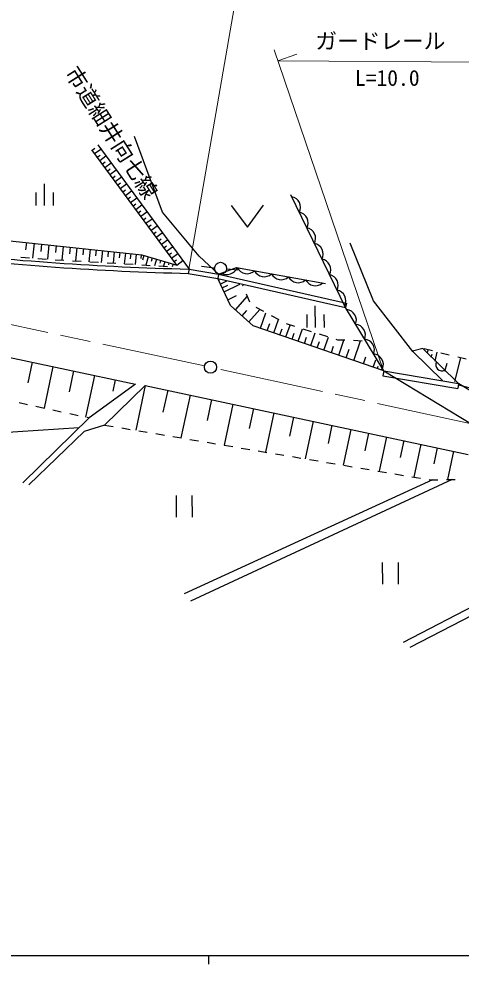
# Model space of a CAD drawing. Units: millimetres, scale not verified. Extents: x 40000 to 680000, y 20000 to 380000.
# Drawn here: x 146110 to 197178, y 204000 to 313230 of the extents above; entities that cross this region are included whole.
import ezdxf
from ezdxf.enums import TextEntityAlignment as Align

# ---------------------------------------------------------------- set-up
doc = ezdxf.new("R2010")
doc.units = ezdxf.units.MM
doc.header["$LTSCALE"] = 1000
doc.linetypes.add('CHAIN', pattern=[18.5, 12, -1.5, 3.5, -1.5])
for name, color, linetype, lineweight in [('M-BGD', 7, 'Continuous', 25), ('M-BMK', 2, 'CHAIN', 13), ('M-BMK-SRVR', 3, 'Continuous', 25), ('M-STR-HTXT', 7, 'Continuous', 13), ('M-TTL-BAND', 7, 'Continuous', 25)]:
    doc.layers.add(name, color=color, linetype=linetype, lineweight=lineweight)
doc.styles.add('ＭＳ ゴシック', font='')
doc.styles.get('ＭＳ ゴシック').set_extended_font_data('MS Gothic')

msp = doc.modelspace()

# ---------------------------------------------------------------- linework, layer by layer
at = {"layer": 'M-BGD'}
for p, q in [((162683, 290914), (159448, 299631)), ((154553, 298065), (154886, 298310)), ((155228, 298665), (165761, 284311)), ((164339, 284780), (154518, 298112)), ((154849, 297662), (155572, 298195)), ((155146, 297259), (155476, 297502)), ((155442, 296857), (156164, 297389)), ((155739, 296454), (156066, 296695)), ((156036, 296052), (156756, 296582)), ((156332, 295649), (156655, 295887)), ((156629, 295247), (157347, 295776)), ((156925, 294844), (157245, 295080)), ((157222, 294442), (157939, 294970)), ((149072, 291661), (149059, 294161)), ((157518, 294039), (157835, 294272)), ((157815, 293636), (158531, 294164)), ((148064, 293155), (148072, 291655)), ((150064, 293166), (150072, 291666)), ((158112, 293234), (158425, 293465)), ((158408, 292831), (159122, 293358)), ((183820, 279874), (177533, 292886)), ((158705, 292429), (159015, 292657)), ((159001, 292026), (159714, 292551)), ((159298, 291624), (159605, 291850)), ((159594, 291221), (160306, 291745)), ((170614, 291666), (172502, 289176)), ((172502, 289176), (174364, 291686)), ((159891, 290819), (160195, 291042)), ((160187, 290416), (160897, 290939)), ((166943, 285825), (162683, 290914)), ((160484, 290013), (160784, 290235)), ((160781, 289611), (161489, 290133)), ((161077, 289208), (161374, 289427)), ((161374, 288806), (162081, 289327)), ((161670, 288403), (161964, 288620)), ((161967, 288001), (162672, 288520)), ((138621, 288291), (160316, 285964)), ((146979, 287394), (146886, 286525)), ((147859, 287300), (147675, 285583)), ((162263, 287598), (162554, 287812)), ((162560, 287196), (163264, 287714)), ((187079, 280658), (184357, 287324)), ((148717, 287208), (148626, 286360)), ((149575, 287116), (149397, 285455)), ((150405, 287027), (150319, 286216)), ((151236, 286938), (151066, 285357)), ((152026, 286853), (151943, 286081)), ((152817, 286768), (152655, 285263)), ((153569, 286687), (153490, 285953)), ((154321, 286607), (154168, 285174)), ((155037, 286530), (154962, 285831)), ((155754, 286453), (155607, 285090)), ((156435, 286380), (156364, 285715)), ((157117, 286307), (156978, 285009)), ((157766, 286237), (157698, 285604)), ((162856, 286793), (163144, 287005)), ((163153, 286390), (163856, 286908)), ((163450, 285988), (163734, 286197)), ((146318, 285696), (147314, 285613)), ((148311, 285531), (148798, 285490)), ((148798, 285490), (149308, 285460)), ((150307, 285401), (151305, 285343)), ((152303, 285284), (153302, 285225)), ((154300, 285167), (155298, 285108)), ((158415, 286167), (158282, 284932)), ((159032, 286101), (158967, 285499)), ((159650, 286035), (159524, 284859)), ((160238, 285972), (160191, 285536)), ((160316, 285964), (164339, 284780)), ((160548, 285895), (160389, 285354)), ((161035, 285752), (160749, 284778)), ((161515, 285611), (161388, 285177)), ((161995, 285470), (161771, 284709)), ((162474, 285329), (162378, 285002)), ((162954, 285188), (162793, 284641)), ((163746, 285585), (164447, 286102)), ((164043, 285183), (164323, 285390)), ((164339, 284780), (165039, 285296)), ((169154, 283720), (166943, 285825)), ((156296, 285049), (157295, 284990)), ((158293, 284932), (159291, 284873)), ((160289, 284808), (161287, 284742)), ((162285, 284675), (163282, 284609)), ((163434, 285046), (163369, 284827)), ((163914, 284905), (163816, 284573)), ((165761, 284311), (165675, 283819)), ((165761, 284311), (169154, 283720)), ((168684, 284435), (167205, 284632)), ((169154, 283720), (171222, 284484)), ((170124, 284356), (171406, 284238)), ((171222, 284484), (181517, 282670)), ((165675, 283819), (169068, 283227)), ((169154, 283720), (169068, 283227)), ((169068, 283227), (183820, 279874)), ((170552, 280106), (169068, 283227)), ((169156, 283041), (169267, 283094)), ((169178, 283715), (183931, 280362)), ((169371, 282590), (170131, 282951)), ((169586, 282138), (170235, 282447)), ((169800, 281686), (171637, 282560)), ((172024, 282346), (171972, 282473)), ((170237, 280768), (171256, 281253)), ((171105, 279612), (172507, 281180)), ((172789, 280498), (172406, 281422)), ((173155, 277779), (170552, 280106)), ((172673, 278210), (173948, 279636)), ((174384, 279404), (173502, 279874)), ((180352, 277579), (180338, 280079)), ((183931, 280362), (183820, 279874)), ((188257, 272567), (183820, 279874)), ((191615, 274781), (187079, 280658)), ((171889, 278911), (172441, 279528)), ((174022, 277480), (174639, 279268)), ((176149, 278464), (175267, 278934)), ((179344, 279074), (179352, 277574)), ((181344, 279084), (181352, 277584)), ((188257, 272567), (173155, 277779)), ((174794, 277213), (175081, 278046)), ((175566, 276947), (176099, 278491)), ((176943, 276472), (177419, 277849)), ((177139, 277937), (177032, 277994)), ((177978, 277674), (177139, 277937)), ((176254, 276709), (176502, 277427)), ((177653, 276227), (177894, 276926)), ((178362, 275982), (178852, 277401)), ((179886, 277077), (178932, 277376)), ((179092, 275730), (179341, 276450)), ((179823, 275478), (180327, 276939)), ((181795, 276480), (180841, 276778)), ((181328, 274958), (181847, 276463)), ((135102, 276236), (159558, 271029)), ((180575, 275218), (180831, 275960)), ((182193, 274660), (182457, 275425)), ((182937, 276122), (182749, 276181)), ((183740, 276088), (182937, 276122)), ((183058, 274361), (183655, 276092)), ((185738, 276004), (184739, 276046)), ((184789, 273764), (185564, 276011)), ((183923, 274063), (184267, 275057)), ((185912, 273376), (186193, 274189)), ((192759, 275136), (191576, 274820)), ((195047, 271428), (191615, 274781)), ((192759, 275136), (196886, 271098)), ((193872, 274859), (192901, 275101)), ((193293, 274586), (193391, 274979)), ((193730, 274137), (193819, 274493)), ((194167, 273687), (194426, 274721)), ((195813, 274376), (194842, 274618)), ((147640, 273566), (147130, 271170)), ((187036, 272989), (187328, 273835)), ((187508, 272826), (187598, 273085)), ((195319, 272502), (195554, 273442)), ((196471, 271317), (197152, 274043)), ((197753, 273893), (196783, 274135)), ((150032, 273057), (149010, 268256)), ((152433, 272546), (151921, 270141)), ((154833, 272035), (153808, 267216)), ((187981, 272663), (188047, 272854)), ((188257, 272567), (188157, 271976)), ((188257, 272567), (210031, 259314)), ((188257, 272567), (196886, 271098)), ((159558, 271029), (154233, 267124)), ((157243, 271522), (156966, 270224)), ((188157, 271976), (196785, 270506)), ((196886, 271098), (196785, 270506)), ((204750, 268943), (196861, 270915)), ((196936, 271089), (219446, 257387)), ((160702, 270871), (156008, 266295)), ((160702, 270871), (159595, 265691)), ((160702, 270871), (197977, 262903)), ((163292, 270317), (162750, 267784)), ((146120, 268882), (147097, 268670)), ((165881, 269764), (164823, 264811)), ((168358, 269235), (167840, 266812)), ((148075, 268458), (149052, 268247)), ((150029, 268035), (151007, 267823)), ((170834, 268705), (169822, 263969)), ((173202, 268199), (172707, 265883)), ((175570, 267693), (174602, 263164)), ((154233, 267124), (146581, 259629)), ((151984, 267611), (152961, 267399)), ((153939, 267188), (154233, 267124)), ((177835, 267209), (177361, 264994)), ((180099, 266725), (179173, 262394)), ((153049, 265980), (137903, 264954)), ((153641, 265546), (147251, 259393)), ((156008, 266295), (153641, 265546)), ((156008, 266295), (156994, 266129)), ((157980, 265963), (158966, 265797)), ((159952, 265631), (160938, 265465)), ((182264, 266262), (181812, 264144)), ((184430, 265799), (183544, 261658)), ((161925, 265299), (162911, 265133)), ((163897, 264967), (164883, 264801)), ((165869, 264635), (166855, 264469)), ((186500, 265356), (186067, 263331)), ((188571, 264914), (187724, 260954)), ((190551, 264491), (190137, 262554)), ((167841, 264303), (168827, 264137)), ((169813, 263970), (170800, 263804)), ((171786, 263638), (172772, 263472)), ((173758, 263306), (174744, 263140)), ((192530, 264067), (191721, 260281)), ((194424, 263663), (194028, 261811)), ((196317, 263258), (195619, 259992)), ((175730, 262974), (176716, 262808)), ((177702, 262642), (178688, 262476)), ((179675, 262310), (180661, 262144)), ((181647, 261978), (182633, 261812)), ((183619, 261645), (184605, 261479)), ((185591, 261313), (186577, 261147)), ((196162, 259984), (165908, 245942)), ((187563, 260981), (188550, 260815)), ((189536, 260649), (190522, 260483)), ((191508, 260317), (192494, 260151)), ((193480, 259985), (193717, 259945)), ((195476, 259988), (196476, 260013)), ((193875, 259945), (165198, 246770)), ((193717, 259945), (194477, 259964)), ((164254, 258143), (164268, 255643)), ((166143, 255653), (166129, 258153)), ((211743, 252174), (190482, 241169)), ((212887, 251780), (191271, 240578)), ((188079, 250412), (188092, 247912)), ((189967, 247922), (189954, 250422))]:
    msp.add_line(p, q, dxfattribs=at)
msp.add_circle((169403, 284401), 700, dxfattribs=at)
for centre, radius, start, end in [((177391, 291456), 1250, 332.65683, 78.91703), ((178261, 289656), 1250, 332.65683, 78.91703), ((179131, 287855), 1250, 332.65683, 78.91703), ((180001, 286054), 1250, 332.65683, 78.91703), ((174218, 627569), 343356, 263.46219, 268.57649), ((174218, 627569), 343856, 263.46219, 268.57649), ((180871, 284253), 1250, 332.65683, 78.91703), ((170085, 285102), 1413, 243.87702, 333.08374), ((172459, 285028), 1250, 206.87444, 313.13465), ((174429, 284681), 1250, 206.87444, 313.13465), ((176399, 284334), 1250, 206.87444, 313.13465), ((178368, 283986), 1250, 206.87444, 313.13465), ((180338, 283639), 1250, 206.87444, 313.13465), ((181741, 282452), 1250, 332.65683, 78.91703), ((182612, 280651), 1250, 332.65683, 78.91703), ((183840, 278396), 1250, 338.13968, 84.39989), ((184879, 276686), 1250, 338.13968, 84.39989), ((185917, 274977), 1250, 338.13968, 84.39989), ((186955, 273267), 1250, 338.13968, 84.39989), ((194958, 273256), 694, 151.88296, 299.36255)]:
    msp.add_arc(centre, radius, start, end, dxfattribs=at)
at = {"layer": 'M-BMK'}
for p, q in [((167555, 273137), (124594, 282280)), ((217328, 262321), (168923, 272843))]:
    msp.add_line(p, q, dxfattribs=at)
at = {"layer": 'M-BMK-SRVR'}
msp.add_circle((168239, 272991), 700, dxfattribs=at)
at = {"layer": 'M-STR-HTXT'}
for p, q in [((165726, 284317), (172195, 321631)), ((188209, 272562), (175587, 309640)), ((176019, 308373), (178190, 309167)), ((176019, 308373), (199979, 308231))]:
    msp.add_line(p, q, dxfattribs=at)
at = {"layer": 'M-TTL-BAND'}
for p, q in [((40000, 205000), (579000, 205000)), ((168000, 205000), (168000, 204000))]:
    msp.add_line(p, q, dxfattribs=at)

# ---------------------------------------------------------------- texts
at = {"layer": 'M-BGD', "style": 'ＭＳ ゴシック'}
msp.add_text('市道細井向七線', height=1833, rotation=302.384, dxfattribs=at).set_placement((150881, 306711), align=Align.BOTTOM_LEFT)
at = {"layer": 'M-STR-HTXT', "style": 'ＭＳ ゴシック'}
for s, p in [('ガードレール', (187860, 309205)), ('L=10.0', (188649, 304945))]:
    msp.add_text(s, height=1833, dxfattribs=at).set_placement(p, align=Align.BOTTOM_CENTER)

doc.saveas('drawing.dxf')
